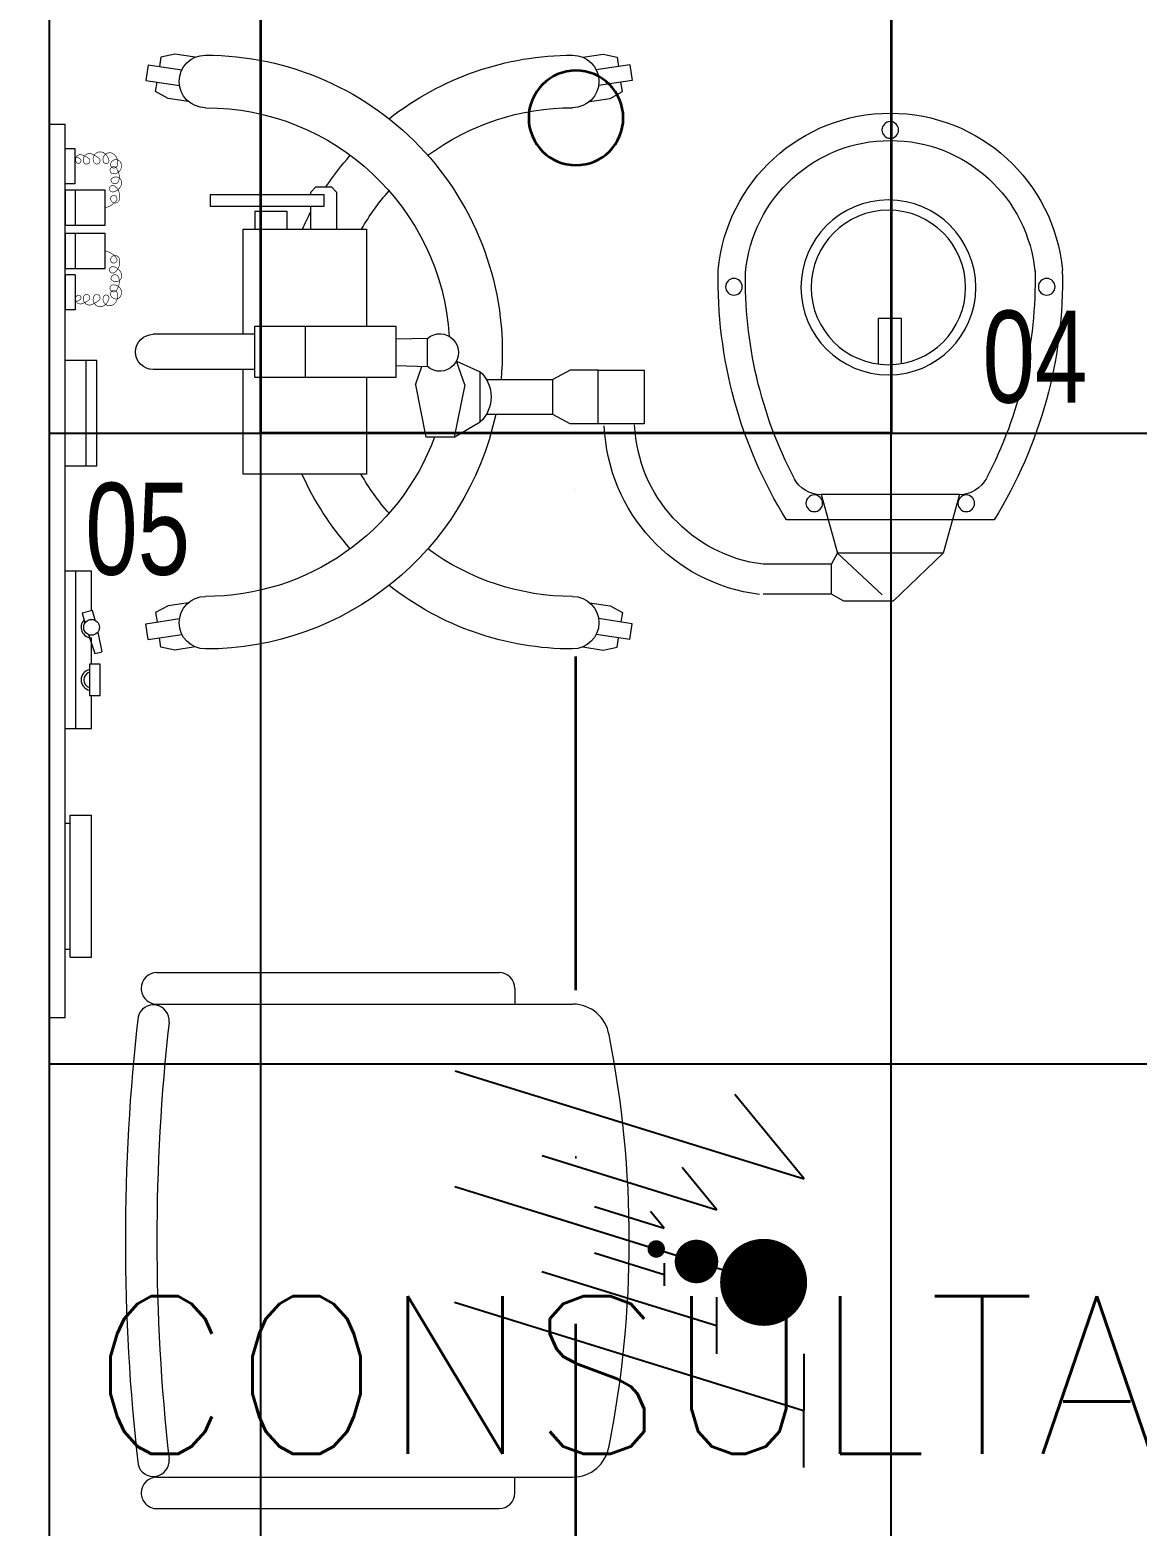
# Model space of a CAD drawing. Header units: inches. Extents: x -12418 to 183584, y -29325 to 19878.
# Drawn here: x 41780 to 42834, y -5240 to -3816 of the extents above; entities that cross this region are included whole.
import ezdxf
from ezdxf import colors
from ezdxf.entities.mleader import LeaderData, LeaderLine
from ezdxf.enums import TextEntityAlignment as Align
from ezdxf.math import Vec2, Vec3

# ---------------------------------------------------------------- set-up
doc = ezdxf.new("R2010")
doc.units = ezdxf.units.IN
doc.header["$LTSCALE"] = 25
doc.header["$MEASUREMENT"] = 0
doc.linetypes.add('DASHDOT', pattern=[25.4, 12.7, -6.35, 0, -6.35])
doc.layers.get('0').update_dxf_attribs({"color": 8})
for name, color, linetype, lineweight in [('00-Ground Floor$0$72_EGR_BASE_TEXT', 252, 'Continuous', 5), ('00-Ground Floor$0$72_EGR_EQP_TAG', 142, 'Continuous', 5), ('00-Ground Floor$0$LOADING', 253, 'Continuous', 5), ('00-Ground Floor$0$Walls', 251, 'Continuous', 5), ('E-LITE-CIRC-NUMB', 6, 'Continuous', 25), ('E-LITE-CLNG', 150, 'Continuous', 35), ('E-LITE-CLNG-CNDT', 6, 'DASHDOT', 35), ('E-LITE-CTRL', 6, 'Continuous', 25), ('E-LITE-IDEN', 6, 'Continuous', 25), ('E-LITE-TEXT', 6, 'Continuous', 25), ('E-POWR-WIRE', 6, 'Continuous', 25), ('E-POWR-WIRE @ 100', 6, 'Continuous', 25), ('E-POWR-WIRE @ 20', 6, 'Continuous', 25), ('E-POWR-WIRE @ 50', 6, 'Continuous', 25)]:
    doc.layers.add(name, color=color, linetype=linetype, lineweight=lineweight)
doc.layers.add('00-Ground Floor$0$False Ceiling', color=251, linetype='Continuous')
doc.styles.add('00-Ground Floor$0$SIMPLEX', font='SIMPLEX.shx', dxfattribs={"height": 150})
doc.styles.add('00-Ground Floor$0$X3G_ENTITY_257CFD', font='swisscl.ttf', dxfattribs={"height": 200})
doc.styles.add('DC_Elc_Romans', font='elc_romans.shx', dxfattribs={"width": 0.7})
doc.styles.add('DC_Simplex', font='SIMPLEX.shx', dxfattribs={"width": 0.7})

# ---------------------------------------------------------------- blocks, each defined once
blk = doc.blocks.new('00-Ground Floor$0$GF21016-P')
at = {"layer": '00-Ground Floor$0$LOADING', "extrusion": (-1.24384e-09, -1.20261e-09, -1)}
for p, q in [((0.0128, 0.0179), (0.0128, 0.4136)), ((0.4628, 0.0179), (0.4628, 0.4136)), ((-0.0022, 0.3585), (0.0128, 0.3585)), ((0.4778, 0.3585), (0.4628, 0.3585)), ((-0.0172, 0.0179), (-0.0172, 0.3435)), ((0.4928, 0.0179), (0.4928, 0.3435)), ((0.4778, 0.0029), (0.4778, 0.0029))]:
    blk.add_line(p, q, dxfattribs=at)
for centre, radius, start, end in [((-0.2378, -0.5362), 1.0036, 78.7568, 101.2432), ((-0.0478, 0.4136), 0.035, 0, 80.6557), ((-0.4278, 0.4136), 0.035, 99.3443, 180), ((0.0022, 0.3435), 0.015, 0, 90), ((-0.4778, 0.3435), 0.015, 90, 180), ((-0.0284, 0.0145), 0.015, 284.3864, 95.5209), ((-0.2378, 1.8928), 1.8749, 263.6341, 276.3659), ((-0.4471, 0.0145), 0.015, 84.4791, 255.6136), ((0.0022, 0.0179), 0.015, 270, 0), ((0.0022, 0.0179), 0.015, 180, 270), ((-0.4778, 0.0179), 0.015, 270, 0), ((-0.4778, 0.0179), 0.015, 180, 270), ((-0.2378, 1.8734), 1.8855, 263.5119, 276.4881)]:
    blk.add_arc(centre, radius, start, end, dxfattribs=at)
blk = doc.blocks.new('00-Ground Floor$0$mobile light')
at = {"layer": '00-Ground Floor$0$LOADING'}
for p, q in [((1883.78, -497.56), (1883.65, -498.45)), ((1885.1, -497.29), (1883.78, -497.56)), ((1887.04, -497.59), (1885.1, -497.29)), ((1923.94, -497.59), (1925.88, -497.29)), ((1925.88, -497.29), (1927.2, -497.56)), ((1927.2, -497.56), (1927.33, -498.45)), ((1882.58, -498.29), (1882.35, -499.8)), ((1882.58, -498.29), (1885.78, -498.78)), ((1928.41, -498.29), (1925.2, -498.78)), ((1928.41, -498.29), (1928.63, -499.8)), ((1882.35, -499.8), (1885.55, -500.28)), ((1883.28, -500.85), (1883.42, -499.96)), ((1884.47, -501.5), (1883.28, -500.85)), ((1928.63, -499.8), (1925.43, -500.28)), ((1926.52, -501.5), (1927.7, -500.85)), ((1927.7, -500.85), (1927.56, -499.96)), ((1886.4, -501.79), (1884.47, -501.5)), ((1924.58, -501.79), (1926.52, -501.5)), ((1948.76, -501.94), (1947.59, -502.62)), ((1953.47, -501.94), (1948.76, -501.94)), ((1958.23, -506.5), (1953.47, -501.94)), ((1947.59, -502.62), (1941.09, -502.62)), ((1947.59, -502.62), (1947.59, -505.45)), ((1948.15, -506.5), (1952.41, -502.55)), ((1947.59, -505.45), (1941.09, -505.45)), ((1946.6, -512.08), (1948.15, -506.5)), ((1947.59, -505.45), (1948.15, -506.5)), ((1958.23, -506.5), (1948.15, -506.5)), ((1959.78, -512.08), (1958.23, -506.5)), ((1963.08, -509.67), (1943.3, -509.67)), ((1959.78, -512.08), (1946.6, -512.08)), ((1908.01, -522.53), (1909, -517.55)), ((1911.69, -517.55), (1909, -517.55)), ((1912.69, -522.53), (1911.69, -517.55)), ((1911.69, -517.55), (1914.17, -518.99)), ((1914.17, -518.99), (1914.17, -523.77)), ((1922.73, -518.8), (1921.08, -519.69)), ((1925.38, -518.8), (1922.73, -518.8)), ((1921.08, -519.69), (1914.74, -519.69)), ((1921.08, -519.69), (1921.08, -523.01)), ((1921.08, -519.69), (1921.08, -523.01)), ((1892.68, -528.06), (1892.68, -523.24)), ((1892.68, -523.24), (1906.16, -523.24)), ((1897.5, -528.06), (1897.5, -523.24)), ((1906.16, -523.24), (1906.16, -528.06)), ((1908.01, -522.53), (1908.62, -524.28)), ((1912.69, -522.53), (1911.9, -524.78)), ((1911.9, -524.78), (1914.17, -523.77)), ((1921.08, -523.01), (1914.77, -523.01)), ((1922.73, -523.93), (1921.08, -523.04)), ((1892.68, -523.97), (1883.05, -523.97)), ((1909.15, -524.25), (1906.16, -524.32)), ((1909.15, -524.25), (1909.15, -526.94)), ((1925.38, -523.93), (1922.73, -523.93)), ((1892.68, -527.34), (1883.05, -527.34)), ((1906.16, -528.06), (1892.68, -528.06)), ((1909.15, -526.94), (1906.16, -526.87)), ((1884.47, -549.77), (1883.28, -550.42)), ((1883.28, -550.42), (1883.42, -551.31)), ((1886.4, -549.48), (1884.47, -549.77)), ((1924.58, -549.48), (1926.52, -549.77)), ((1926.52, -549.77), (1927.7, -550.42)), ((1927.7, -550.42), (1927.56, -551.31)), ((1882.35, -551.47), (1885.55, -550.99)), ((1882.58, -552.98), (1882.35, -551.47)), ((1928.63, -551.47), (1925.43, -550.99)), ((1928.41, -552.98), (1928.63, -551.47)), ((1882.58, -552.98), (1885.78, -552.5)), ((1883.78, -553.71), (1883.65, -552.82)), ((1885.1, -553.98), (1883.78, -553.71)), ((1887.04, -553.69), (1885.1, -553.98)), ((1923.94, -553.69), (1925.88, -553.98)), ((1928.41, -552.98), (1925.2, -552.5)), ((1925.88, -553.98), (1927.2, -553.71)), ((1927.2, -553.71), (1927.33, -552.82))]:
    blk.add_line(p, q, dxfattribs=at)
for points in [[(1903.33, -523.24), (1903.33, -514.02), (1891.61, -514.02), (1891.61, -523.97)], [(1954.27, -524.55), (1954.27, -528.82), (1952.05, -528.82), (1952.05, -524.5)], [(1891.61, -527.34), (1891.61, -537.34), (1903.33, -537.34), (1903.33, -528.06)], [(1892.74, -537.34), (1892.74, -539.04), (1895.76, -539.04), (1895.76, -537.34)], [(1898.05, -537.34), (1898.05, -539.5)], [(1898.05, -540.63), (1898.05, -540.87), (1898.53, -541.35), (1900.02, -541.35), (1900.5, -540.87), (1900.5, -537.34)]]:
    blk.add_lwpolyline(points, dxfattribs=at)
for points in [[(1929.78, -518.8), (1925.38, -518.8), (1925.38, -523.93), (1929.78, -523.93)], [(1899.3, -539.5), (1888.5, -539.5), (1888.5, -540.63), (1899.3, -540.63)]]:
    blk.add_lwpolyline(points, close=True, dxfattribs=at)
for centre, radius in [((1945.96, -511.25), 0.793), ((1960.42, -511.25), 0.793), ((1953.01, -531.79), 8.32), ((1953.01, -531.79), 7.35), ((1938.31, -531.85), 0.793), ((1968.07, -531.85), 0.793), ((1953.19, -546.77), 0.793)]:
    blk.add_circle(centre, radius, dxfattribs=at)
for centre, radius, start, end in [((1888.02, -499.89), 2.5, 90, 270), ((1888.02, -525.64), 28.25, 12.1463, 90), ((1922.96, -525.64), 28.25, 90, 128.2073), ((1922.96, -499.89), 2.5, 270, 90), ((1888.02, -525.64), 23.25, 20.3387, 90), ((1922.96, -525.64), 23.25, 90, 126.3743), ((1942.82, -519.31), 16.86, 97.1293, 177.6115), ((1942.82, -519.31), 13.97, 97.1293, 177.6115), ((1922.96, -525.64), 28.25, 138.4974, 155.7305), ((1922.96, -525.64), 23.25, 138.7224, 150.0382), ((1980.13, -532.49), 43.32, 148.2167, 181.2501), ((1926.25, -532.49), 43.32, 358.7499, 31.7833), ((1946.6, -514.96), 2.89, 90, 152.4092), ((1959.78, -514.96), 2.89, 27.5908, 90), ((1980.13, -532.49), 40.72, 152.4092, 181.2501), ((1926.25, -532.49), 40.72, 358.7499, 27.5908), ((1911.94, -521.38), 3.27, 313.0112, 46.9888), ((1888.02, -525.64), 28.25, 270, 5.3386), ((1910.32, -525.6), 1.78, 229.0673, 130.9327), ((1883.05, -525.65), 1.68, 90, 270), ((1888.02, -525.64), 23.25, 270, 356.3184), ((1953.19, -531.93), 16.44, 185.2361, 354.7639), ((1953.19, -531.93), 13.84, 185.2361, 354.7639), ((1922.96, -525.64), 28.25, 204.483, 208.105), ((1922.96, -525.64), 23.25, 210.2349, 221.2776), ((1922.96, -525.64), 28.25, 213.7985, 221.5026), ((1922.96, -525.64), 23.25, 233.6257, 270), ((1922.96, -525.64), 28.25, 231.7927, 270), ((1888.02, -551.39), 2.5, 90, 270), ((1922.96, -551.39), 2.5, 270, 90)]:
    blk.add_arc(centre, radius, start, end, dxfattribs=at)
blk = doc.blocks.new('00-Ground Floor$0$ME19011A-P')
for p, q in [((-0.425, 0), (0.425, 0)), ((-0.425, 0), (-0.425, -0.015)), ((0.425, 0), (0.425, -0.015)), ((-0.425, -0.015), (0.425, -0.015)), ((-0.3675, -0.0198), (-0.2325, -0.0198)), ((-0.3675, -0.0198), (-0.3675, -0.0399)), ((-0.36, -0.015), (-0.36, -0.0198)), ((-0.24, -0.015), (-0.24, -0.0198)), ((-0.2325, -0.0198), (-0.2325, -0.0399)), ((-0.15, -0.015), (-0.15, -0.04)), ((-0.15, -0.025), (0, -0.025)), ((0, -0.015), (0, -0.04)), ((0.1, -0.015), (0.1, -0.045)), ((0.2, -0.045), (0.2, -0.015)), ((0.2818, -0.015), (0.2484, -0.015)), ((0.2484, -0.0243), (0.2484, -0.015)), ((0.2818, -0.0243), (0.2484, -0.0243)), ((0.2818, -0.0243), (0.2818, -0.015)), ((0.3211, -0.015), (0.2877, -0.015)), ((0.2877, -0.015), (0.2877, -0.0531)), ((0.3211, -0.0243), (0.2877, -0.0243)), ((0.3211, -0.0531), (0.3211, -0.015)), ((0.3623, -0.015), (0.3289, -0.015)), ((0.3289, -0.015), (0.3289, -0.0531)), ((0.3623, -0.0243), (0.3289, -0.0243)), ((0.3623, -0.0531), (0.3623, -0.015)), ((0.3682, -0.0243), (0.3682, -0.015)), ((0.3682, -0.015), (0.4016, -0.015)), ((0.3682, -0.0243), (0.4016, -0.0243)), ((0.4016, -0.0243), (0.4016, -0.015)), ((-0.3675, -0.0399), (-0.2325, -0.0399)), ((-0.15, -0.04), (-0.1187, -0.04)), ((-0.0887, -0.04), (-0.0637, -0.04)), ((-0.0606, -0.0371), (-0.0787, -0.0432)), ((-0.0402, -0.0312), (-0.0496, -0.0337)), ((-0.047, -0.0434), (-0.0376, -0.0409)), ((-0.0376, -0.0409), (-0.0402, -0.0312)), ((-0.0379, -0.04), (0, -0.04)), ((0.1, -0.035), (0.2, -0.035)), ((-0.0787, -0.0432), (-0.077, -0.0497)), ((-0.0582, -0.046), (-0.077, -0.0497)), ((0.1, -0.045), (0.2, -0.045)), ((0.2877, -0.0531), (0.3211, -0.0531)), ((0.3289, -0.0531), (0.3623, -0.0531))]:
    blk.add_line(p, q)
at = {"color": 8, "const_width": 0.000601}
for points in [[(0.3044, -0.0531, -0.184574), (0.2977, -0.0636, -1.44364), (0.2961, -0.0581, -0.837915), (0.2969, -0.0664, -0.30536), (0.2839, -0.062, -1.584726), (0.2894, -0.0609, -0.253153), (0.2827, -0.0684, -0.874198), (0.2775, -0.0585, -0.915253), (0.2791, -0.0658, -0.223821), (0.2683, -0.0644, -1.703343), (0.272, -0.0597, -0.588962), (0.2621, -0.068, -0.717795), (0.2625, -0.0581, -0.983104), (0.2645, -0.0644, -0.326362), (0.2534, -0.0609, -0.758716), (0.2609, -0.0514, -0.906186), (0.2593, -0.0565, -0.189488), (0.2526, -0.0522, -0.7948), (0.2613, -0.0423, -1.223996), (0.2574, -0.047, -0.072149), (0.2534, -0.0403, -0.645886), (0.2609, -0.0324, -1.366917), (0.2574, -0.0371, -0.078415), (0.2542, -0.0308, -0.723006), (0.2613, -0.0256, -1.105484), (0.2582, -0.0292, -0.221197), (0.2566, -0.0243, -0.221197)], [(0.3456, -0.0531, 0.184574), (0.3523, -0.0636, 1.44364), (0.3539, -0.0581, 0.837915), (0.3531, -0.0664, 0.30536), (0.3661, -0.062, 1.584726), (0.3606, -0.0609, 0.253153), (0.3673, -0.0684, 0.874198), (0.3725, -0.0585, 0.915253), (0.3709, -0.0658, 0.223821), (0.3817, -0.0644, 1.703343), (0.378, -0.0597, 0.588962), (0.3879, -0.068, 0.717795), (0.3875, -0.0581, 0.983104), (0.3855, -0.0644, 0.326362), (0.3966, -0.0609, 0.758716), (0.3891, -0.0514, 0.906186), (0.3907, -0.0565, 0.189488), (0.3974, -0.0522, 0.7948), (0.3887, -0.0423, 1.223996), (0.3926, -0.047, 0.072149), (0.3966, -0.0403, 0.645886), (0.3891, -0.0324, 1.366917), (0.3926, -0.0371, 0.078415), (0.3958, -0.0308, 0.723006), (0.3887, -0.0256, 1.105484), (0.3918, -0.0292, 0.221197), (0.3934, -0.0243, 0.221197)]]:
    blk.add_lwpolyline(points, format="xyb", dxfattribs=at)
blk.add_lwpolyline([(-0.1187, -0.0482), (-0.0887, -0.0482), (-0.0887, -0.0382), (-0.1187, -0.0382)], close=True)
blk.add_circle((-0.0537, -0.04), 0.0075)
for centre, radius, start, end in [((-0.1037, -0.04), 0.01, 10.4593, 169.5407), ((-0.1037, -0.04), 0.0075, 14.0075, 165.9925), ((-0.0537, -0.04), 0.01, 45, 180)]:
    blk.add_arc(centre, radius, start, end)
blk = doc.blocks.new('00-Ground Floor$0$M.44.57.64')
at = {"layer": '00-Ground Floor$0$LOADING', "xscale": 1000.000000000002, "yscale": 1000.000000000002, "zscale": 1000.000000000002, "rotation": 225.9999036123427}
blk.add_blockref('00-Ground Floor$0$ME19011A-P', (-80806.9, 16720.7), dxfattribs=at)
blk = doc.blocks.new('00-Ground Floor$0$A$Ce9e1c4c3')
at = {"layer": '00-Ground Floor$0$False Ceiling', "color": 254}
blk.add_line((-58201, -6847.4, 0), (-58201, -2847.4, 0), dxfattribs=at)
at = {"layer": '00-Ground Floor$0$False Ceiling', "color": 254, "linetype": 'Continuous'}
for p, q in [((-58000, -6847.4), (-58000, -2847.4)), ((-57400, -6847.4), (-57400, -2847.4)), ((-58201, -4200), (-54817.1, -4200)), ((-58201, -4800), (-54817.1, -4800))]:
    blk.add_line(p, q, dxfattribs=at)
blk = doc.blocks.new('00-Ground Floor')
at = {"layer": '00-Ground Floor$0$Walls'}
blk.add_line((41799, -2847.4, 0), (41799, -6847.4), dxfattribs=at)
at = {"layer": '00-Ground Floor$0$False Ceiling', "color": 254}
blk.add_blockref('00-Ground Floor$0$A$Ce9e1c4c3', (100000, 0), dxfattribs=at)
at = {"layer": '00-Ground Floor$0$LOADING', "xscale": -10, "yscale": 10, "zscale": 10, "rotation": 180}
blk.add_blockref('00-Ground Floor$0$mobile light', (23067.2, -9379.2, 0), dxfattribs=at)
at = {"layer": '00-Ground Floor$0$LOADING', "rotation": 224.0000963876573}
blk.add_blockref('00-Ground Floor$0$M.44.57.64', (-27943.7, -48436.4, 0), dxfattribs=at)
at = {"layer": '00-Ground Floor$0$LOADING', "color": 1, "extrusion": (2.24019e-05, 2.67576e-11, 1), "xscale": -1000.000000000004, "yscale": 1000.000000000004, "zscale": -1000.000000000004, "rotation": 270.0000251123531}
blk.add_blockref('00-Ground Floor$0$GF21016-P', (41883.3, -5206, 0.9), dxfattribs=at)
at = {"layer": '00-Ground Floor$0$72_EGR_BASE_TEXT', "insert": (43544.6, -5021.2), "char_height": 150, "attachment_point": 2, "style": '00-Ground Floor$0$SIMPLEX'}
blk.add_mtext('CONSULTATION ROOM NEUROLOGY', dxfattribs=at)
at = {"layer": '00-Ground Floor$0$72_EGR_EQP_TAG', "char_height": 87.47, "attachment_point": 2, "style": '00-Ground Floor$0$X3G_ENTITY_257CFD'}
for s, insert in [('04', (42736.7, -4083.4, 0)), ('05', (41882.9, -4247.2, 0))]:
    blk.add_mtext(s, dxfattribs=dict(at, insert=insert))
blk = doc.blocks.new('*U14')
blk.add_lwpolyline([(-300, 300), (-300, -300), (300, -300), (300, 300)], close=True)
blk.add_circle((0, 0), 45)
at = {"layer": 'E-LITE-CIRC-NUMB', "style": 'DC_Simplex', "width": 0.7, "flags": 8}
blk.add_attdef('CIRCUIT', text='', height=200, rotation=0, dxfattribs=at).set_placement((-473.9, 300), align=Align.RIGHT)
at = {"layer": 'E-LITE-CTRL', "style": 'DC_Simplex', "width": 0.7, "flags": 8}
blk.add_attdef('CONTROL', (1118.9, -935), '', height=200, rotation=360, dxfattribs=at)
at = {"layer": 'E-LITE-IDEN', "style": 'DC_Simplex', "width": 0.7, "flags": 8}
blk.add_attdef('TYPE', (-114.6, 448.6), '', height=200, rotation=360, dxfattribs=at)
blk = doc.blocks.new('*U82')
for p, q in [((-1.658, 1.617), (1.663, 0.587)), ((1.663, 0.587), (1.004, 1.389)), ((-1.66, 0.515), (1.66, -0.515)), ((-1.663, -0.587), (1.658, -1.617)), ((1.659, -1.078), (1.657, -2.157))]:
    blk.add_line(p, q)
at = {"const_width": 0.414}
blk.add_lwpolyline([(1.278, -0.19, 1), (1.277, -0.604, 1)], format="xyb", close=True, dxfattribs=at)
blk = doc.blocks.new('*U1308')
at = {"layer": 'E-POWR-WIRE @ 100', "xscale": 100, "yscale": 100, "zscale": 100}
blk.add_blockref('*U82', (42350.8, -4968.2, 0), dxfattribs=at)
at = {"layer": 'E-POWR-WIRE @ 20', "xscale": 20, "yscale": 20, "zscale": 20}
blk.add_blockref('*U82', (42350.8, -4968.2, 0), dxfattribs=at)
at = {"layer": 'E-POWR-WIRE @ 50', "xscale": 50, "yscale": 50, "zscale": 50}
blk.add_blockref('*U82', (42350.8, -4968.2, 0), dxfattribs=at)
blk = doc.blocks.new('DC_Arrow-ArrowEllipse')
at = {"color": 0}
blk.add_ellipse((0, 0), major_axis=(0.4, 0), ratio=0.4, dxfattribs=at)
at = {"color": 0, "ltscale": 0.5}
blk.add_solid([(-1.4, 0.1667), (-0.4, 0), (-1.4, -0.1667)], dxfattribs=at)

msp = doc.modelspace()

# ---------------------------------------------------------------- linework, layer by layer
at = {"layer": 'E-LITE-CLNG-CNDT', "elevation": 0}
msp.add_lwpolyline([(42300, -6000), (42300, -4200)], dxfattribs=at)

# ---------------------------------------------------------------- block references
at = {"layer": 'E-LITE-CLNG'}
ref = msp.add_blockref('*U14', (42300, -3900), dxfattribs=dict(at, xscale=-1))
ref.add_attrib('TYPE', 'LD1', (42414.6, -3451.4), dxfattribs={"layer": 'E-LITE-IDEN', "height": 200, "rotation": 0, "style": 'DC_Simplex', "width": 0.7, "flags": 8})
at = {"layer": 'E-LITE-CLNG-CNDT', "color": 1}
msp.add_blockref('00-Ground Floor', (0, 0), dxfattribs=at)
at = {"layer": 'E-POWR-WIRE'}
msp.add_blockref('*U1308', (0, 0), dxfattribs=at)

# ---------------------------------------------------------------- leaders
at = {"layer": 'E-LITE-TEXT'}
ml = msp.add_multileader_mtext('Standard', dxfattribs=at)
ml.set_content('U11 TO U20 DOWN FROM F1 ', color=256, style='DC_Elc_Romans')
ml.set_leader_properties(color=45)
ml.set_arrow_properties(name='DC_Arrow-ArrowEllipse')
ml.build(insert=Vec2(0, 0))
ml.multileader.update_dxf_attribs({"dogleg_length": 2, "arrow_head_size": 200, "scale": 100})
ctx = ml.context
ctx.base_point, ctx.scale, ctx.char_height, ctx.arrow_head_size, ctx.landing_gap_size, ctx.plane_origin = Vec3(23452.1, -3798.4, 0), 100, 200, 200, 200, Vec3(7708.7, -2720.8, 0)
notes = []
notes.append((ctx, [(0, (1, 1, 0), (23252.1, -3798.4, 0), (1, 0), 200, [(0, [(23296.8, -4422.8, 0)], 0, [])])]))
ctx.mtext.insert, ctx.mtext.width, ctx.mtext.flow_direction = Vec3(23652.1, -3698.4, 0), 1599.322, 5
for ctx, leaders in notes:
    for number, flags, end, landing, length, lines in leaders:
        leader = LeaderData()
        leader.index, (leader.has_last_leader_line, leader.has_dogleg_vector, leader.attachment_direction) = number, flags
        leader.last_leader_point, leader.dogleg_vector, leader.dogleg_length = Vec3(end), Vec3(landing), length
        for number, points, colour, breaks in lines:
            line = LeaderLine()
            line.index, line.vertices, line.color, line.breaks = number, Vec3.list(points), colors.encode_raw_color(colour), breaks
            leader.lines.append(line)
        ctx.leaders.append(leader)

doc.saveas('drawing.dxf')
